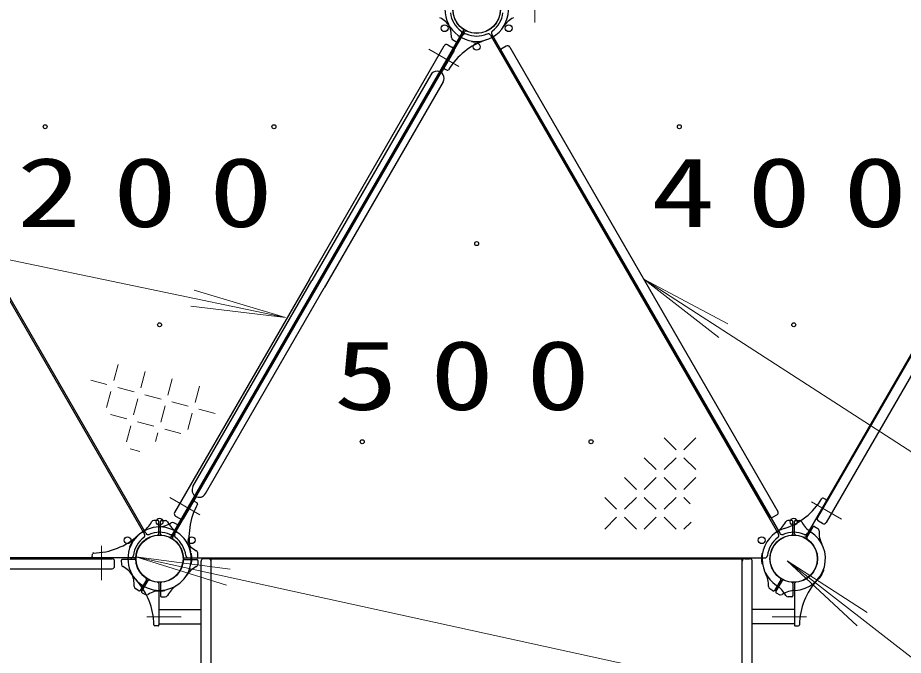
# Model space of a CAD drawing. Units: millimetres on the paper, scale 1:60. Extents: x -385 to 0, y -594 to 267.
# Drawn here: x -278.67 to -250.74, y 139.97 to 160.08 of the extents above; entities that cross this region are included whole.
import ezdxf

# ---------------------------------------------------------------- set-up
doc = ezdxf.new("R2010")
doc.units = ezdxf.units.MM
doc.linetypes.add('USER2', pattern=[6, 3, -1, 1, -1])
doc.layers.add('LY_1', color=7, linetype='Continuous', lineweight=25)
doc.styles.add('ＭＳ ゴシック', font='')
doc.styles.get('ＭＳ ゴシック').set_extended_font_data('MS Gothic')

msp = doc.modelspace()

# ---------------------------------------------------------------- linework, layer by layer
at = {"layer": 'LY_1', "linetype": 'USER2', "lineweight": 13}
for p, q in [((-262.359, 160.787), (-262.359, 159.934)), ((-264.757, 158.545), (-265.697, 159.088)), ((-272.924, 144.4), (-273.864, 144.942)), ((-253.627, 144.806), (-252.687, 144.263)), ((-276.025, 143.421), (-276.025, 142.336)), ((-274.598, 141.182), (-273.513, 141.182)), ((-253.786, 141.182), (-254.871, 141.182))]:
    msp.add_line(p, q, dxfattribs=at)
at = {"layer": 'LY_1'}
for p, q in [((-283.759, 159.535), (-274.669, 143.791)), ((-274.625, 143.816), (-283.715, 159.56)), ((-273.823, 143.704), (-264.604, 159.672)), ((-273.78, 143.679), (-264.561, 159.647)), ((-263.759, 159.535), (-254.669, 143.791)), ((-254.625, 143.816), (-263.715, 159.56)), ((-244.604, 159.672), (-253.823, 143.704)), ((-269.466, 151.834), (-265.216, 159.195)), ((-265.102, 159.225), (-264.972, 159.15)), ((-264.847, 159.32), (-264.95, 159.384)), ((-264.359, 159.35), (-264.359, 159.347)), ((-264.025, 159.35), (-264.025, 159.347)), ((-264.948, 159.079), (-265.353, 158.379)), ((-264.902, 159.052), (-265.306, 158.352)), ((-264.948, 159.079), (-264.902, 159.052)), ((-263.421, 159), (-254.963, 144.35)), ((-263.261, 159.189), (-263.391, 159.114)), ((-263.147, 159.159), (-254.689, 144.508)), ((-265.202, 158.466), (-265.124, 158.426)), ((-265.638, 158.284), (-269.388, 151.789)), ((-265.246, 158.057), (-268.996, 151.562)), ((-269.466, 151.834), (-273.716, 144.472)), ((-273.138, 145.293), (-269.388, 151.789)), ((-249.192, 151.675), (-253.442, 144.314)), ((-272.746, 145.067), (-268.996, 151.562)), ((-248.918, 151.517), (-253.168, 144.156)), ((-273.482, 144.299), (-273.078, 144.998)), ((-273.436, 144.272), (-273.031, 144.972)), ((-273.078, 144.824), (-273.005, 144.777)), ((-253.182, 144.885), (-253.26, 144.924)), ((-254.719, 144.395), (-254.849, 144.32)), ((-274.251, 144.222), (-274.373, 144.218)), ((-274.217, 143.796), (-274.217, 144.189)), ((-274.167, 143.796), (-274.167, 144.189)), ((-274.132, 144.222), (-274.001, 144.218)), ((-273.64, 144.09), (-273.747, 144.147)), ((-273.686, 144.359), (-273.556, 144.284)), ((-273.482, 144.299), (-273.436, 144.272)), ((-254.251, 144.222), (-254.383, 144.218)), ((-254.217, 143.796), (-254.217, 144.189)), ((-254.167, 143.796), (-254.167, 144.189)), ((-254.132, 144.222), (-254.011, 144.218)), ((-253.282, 144.125), (-253.411, 144.2)), ((-253.78, 143.679), (-253.583, 144.019)), ((-253.537, 144.031), (-253.434, 143.966)), ((-274.963, 143.652), (-274.965, 143.654)), ((-275.129, 143.364), (-275.132, 143.365)), ((-274.973, 143.04), (-293.411, 143.04)), ((-284.192, 143.015), (-275.692, 143.015)), ((-276.316, 143.075), (-276.311, 143.162)), ((-273.411, 143.04), (-255.102, 143.04)), ((-273.206, 143.182), (-273.203, 143.182)), ((-272.985, 143.075), (-272.989, 143.196)), ((-272.65, 143.015), (-272.8, 143.015)), ((-272.567, 130.515), (-272.567, 143.015)), ((-272.567, 143.015), (-255.817, 143.015)), ((-255.817, 130.515), (-255.817, 143.015)), ((-255.734, 143.015), (-255.584, 143.015)), ((-255.178, 143.182), (-255.181, 143.182)), ((-275.609, 142.782), (-275.609, 142.932)), ((-275.399, 142.956), (-275.395, 142.834)), ((-274.973, 142.99), (-275.366, 142.99)), ((-273.411, 142.99), (-273.018, 142.99)), ((-273.206, 142.848), (-273.203, 142.848)), ((-272.985, 142.956), (-272.989, 142.825)), ((-272.884, 130.598), (-272.884, 142.932)), ((-255.5, 130.598), (-255.5, 142.932)), ((-255.178, 142.848), (-255.181, 142.848)), ((-284.192, 142.698), (-275.692, 142.698)), ((-253.255, 142.666), (-253.252, 142.665)), ((-274.604, 142.351), (-274.801, 142.011)), ((-274.561, 142.326), (-274.757, 141.986)), ((-274.217, 142.234), (-274.217, 140.924)), ((-274.167, 142.234), (-274.167, 141.841)), ((-254.604, 142.351), (-254.801, 142.011)), ((-254.561, 142.326), (-254.757, 141.986)), ((-254.217, 142.234), (-254.217, 141.841)), ((-254.167, 142.234), (-254.167, 140.924)), ((-253.421, 142.378), (-253.419, 142.376)), ((-274.847, 141.999), (-274.958, 142.069)), ((-274.744, 141.94), (-274.637, 141.883)), ((-274.359, 142.029), (-274.359, 142.026)), ((-274.025, 142.029), (-274.025, 142.026)), ((-254.847, 141.999), (-254.95, 142.064)), ((-254.744, 141.94), (-254.628, 141.878)), ((-274.132, 141.808), (-274.011, 141.812)), ((-254.251, 141.808), (-254.373, 141.812)), ((-274.217, 141.408), (-272.884, 141.408)), ((-254.167, 141.408), (-255.5, 141.408)), ((-274.252, 140.891), (-274.339, 140.896)), ((-274.217, 140.955), (-272.884, 140.955)), ((-254.167, 140.955), (-255.5, 140.955)), ((-254.132, 140.891), (-254.045, 140.896))]:
    msp.add_line(p, q, dxfattribs=at)
at = {"layer": 'LY_1', "lineweight": 13}
for p, q in [((-297.055, 156.221), (-270.225, 150.623)), ((-258.918, 151.834), (-256.55, 149.991)), ((-258.918, 151.834), (-256.266, 150.43)), ((-249.427, 145.695), (-258.918, 151.834)), ((-270.225, 150.623), (-273.097, 151.489)), ((-270.225, 150.623), (-273.204, 150.977)), ((-275.498, 149.146), (-275.635, 148.634)), ((-274.644, 148.917), (-274.781, 148.405)), ((-275.852, 148.509), (-276.364, 148.646)), ((-273.79, 148.688), (-273.928, 148.176)), ((-274.998, 148.28), (-275.51, 148.417)), ((-272.937, 148.46), (-273.074, 147.947)), ((-275.727, 148.292), (-275.864, 147.78)), ((-274.873, 148.063), (-275.01, 147.551)), ((-274.144, 148.051), (-274.656, 148.188)), ((-274.019, 147.835), (-274.156, 147.322)), ((-273.29, 147.822), (-273.803, 147.96)), ((-275.227, 147.426), (-275.739, 147.563)), ((-273.165, 147.606), (-273.303, 147.094)), ((-272.437, 147.594), (-272.949, 147.731)), ((-275.102, 147.21), (-275.239, 146.697)), ((-274.373, 147.197), (-274.885, 147.335)), ((-274.248, 146.981), (-274.321, 146.708)), ((-273.519, 146.969), (-274.031, 147.106)), ((-258.279, 146.825), (-257.904, 146.45)), ((-257.279, 146.825), (-257.654, 146.45)), ((-274.81, 146.399), (-275.114, 146.481)), ((-258.904, 146.2), (-258.529, 145.825)), ((-257.904, 146.2), (-258.279, 145.825)), ((-257.654, 146.2), (-257.279, 145.825)), ((-259.529, 145.575), (-259.154, 145.2)), ((-258.529, 145.575), (-258.904, 145.2)), ((-258.279, 145.575), (-257.904, 145.2)), ((-257.279, 145.575), (-257.654, 145.2)), ((-260.154, 144.95), (-259.779, 144.575)), ((-259.154, 144.95), (-259.529, 144.575)), ((-258.904, 144.95), (-258.529, 144.575)), ((-257.904, 144.95), (-258.279, 144.575)), ((-257.654, 144.95), (-257.455, 144.75)), ((-259.779, 144.325), (-260.154, 143.95)), ((-259.529, 144.325), (-259.154, 143.95)), ((-258.529, 144.325), (-258.904, 143.95)), ((-258.279, 144.325), (-257.904, 143.95)), ((-257.432, 144.172), (-257.654, 143.95)), ((-274.94, 143.071), (-272.076, 142.176)), ((-274.94, 143.071), (-271.965, 142.687)), ((-249.509, 137.505), (-274.94, 143.071)), ((-254.395, 142.942), (-252.196, 140.901)), ((-254.395, 142.942), (-251.875, 141.314)), ((-248.947, 138.705), (-254.395, 142.942))]:
    msp.add_line(p, q, dxfattribs=at)
at = {"layer": 'LY_1'}
for centre, radius in [((-264.192, 160.336), 0.75), ((-264.192, 160.336), 0.743), ((-265.202, 159.752), 0.108), ((-263.182, 159.752), 0.108), ((-264.192, 159.169), 0.108), ((-277.8, 156.645), 0.0625), ((-270.584, 156.645), 0.0625), ((-257.8, 156.645), 0.0625), ((-264.192, 152.955), 0.0625), ((-274.192, 150.395), 0.0625), ((-254.192, 150.395), 0.0625), ((-267.8, 146.705), 0.0625), ((-260.584, 146.705), 0.0625), ((-274.192, 144.182), 0.108), ((-254.192, 144.182), 0.108), ((-275.202, 143.598), 0.108), ((-274.192, 143.015), 0.75), ((-274.192, 143.015), 0.743), ((-273.182, 143.598), 0.108), ((-255.202, 143.598), 0.108), ((-254.192, 143.015), 0.75), ((-254.192, 143.015), 0.743)]:
    msp.add_circle(centre, radius, dxfattribs=at)
for centre, radius, start, end in [((-264.192, 160.336), 1, 150, 207.2728), ((-264.192, 160.336), 1, 330, 27.2728), ((-265.734, 159.344), 0.833, 32.7272, 62.5412), ((-264.192, 160.336), 0.833, 186.7872, 233.2128), ((-264.192, 160.336), 0.833, 306.7872, 353.2128), ((-262.65, 159.344), 0.833, 117.4588, 147.2728), ((-265.822, 159.495), 0.833, 357.4588, 27.2728), ((-264.192, 160.336), 1, 212.7272, 270), ((-264.192, 160.336), 1, 270, 330), ((-264.741, 159.601), 0.0833, 330, 53.2128), ((-264.553, 159.493), 0.0833, 66.7872, 150), ((-264.633, 159.688), 0.0333, 330, 55.7293), ((-264.532, 159.63), 0.0333, 64.2707, 150), ((-264.192, 160.336), 0.833, 246.7872, 293.2128), ((-263.831, 159.493), 0.0833, 30, 113.2128), ((-263.643, 159.601), 0.0833, 126.7872, 210), ((-265.144, 159.153), 0.0833, 60, 150), ((-263.225, 157.32), 2.167, 107.7828, 148.9159), ((-264.906, 159.455), 0.0833, 177.4588, 238), ((-264.829, 159.348), 0.0333, 238, 330), ((-264.342, 159.347), 0.0167, 180, 261.3731), ((-264.192, 160.336), 1.017, 261.3731, 270), ((-264.192, 160.336), 1.017, 270, 278.6269), ((-264.042, 159.347), 0.0167, 278.6269, 0), ((-263.219, 159.117), 0.0833, 30, 120), ((-265.014, 159.078), 0.0833, 330, 60), ((-263.349, 159.042), 0.0833, 120, 210), ((-265.442, 158.17), 0.227, 330, 150), ((-265.187, 158.496), 0.0333, 150, 243), ((-265.109, 158.456), 0.0333, 243, 328.9158), ((-272.942, 145.18), 0.227, 150, 330), ((-271.097, 143.685), 2.167, 151.0841, 192.2172), ((-273.096, 144.797), 0.0333, 57, 150), ((-273.023, 144.749), 0.0333, 331.0842, 57), ((-255.159, 146.03), 2.167, 287.7828, 328.9158), ((-253.275, 144.895), 0.0333, 63, 148.9159), ((-253.197, 144.855), 0.0333, 330, 63), ((-273.644, 144.431), 0.0833, 150, 240), ((-254.761, 144.467), 0.0833, 300, 30), ((-275.183, 144.557), 0.833, 302.7272, 332.5412), ((-274.37, 144.135), 0.0833, 92, 152.5412), ((-274.25, 144.189), 0.0333, 0, 92), ((-274.279, 144.846), 0.833, 272.7272, 302.5412), ((-274.134, 144.189), 0.0333, 88, 180), ((-274.014, 144.135), 0.0833, 27.4588, 88), ((-273.201, 144.557), 0.833, 207.4588, 237.2728), ((-273.786, 144.074), 0.0833, 62, 122.5412), ((-273.514, 144.356), 0.0833, 240, 330), ((-254.891, 144.392), 0.0833, 210, 300), ((-255.183, 144.557), 0.833, 302.7272, 332.5412), ((-254.37, 144.135), 0.0833, 92, 152.5412), ((-254.25, 144.189), 0.0333, 0, 92), ((-254.134, 144.189), 0.0333, 88, 180), ((-254.014, 144.135), 0.0833, 27.4588, 88), ((-253.201, 144.557), 0.833, 207.4588, 237.2728), ((-253.37, 144.272), 0.0833, 150, 240), ((-253.24, 144.197), 0.0833, 240, 330), ((-274.192, 143.015), 1, 90, 270), ((-274.192, 143.015), 0.833, 66.7872, 113.2128), ((-274.192, 143.015), 1, 270, 90), ((-273.656, 144.061), 0.0333, 330, 62), ((-254.192, 143.015), 1, 107.7828, 237.2728), ((-254.192, 143.015), 0.833, 66.7872, 113.2128), ((-254.192, 143.015), 1, 272.7272, 57.2728), ((-253.555, 144.002), 0.0333, 58, 150), ((-253.478, 143.896), 0.0833, 357.4588, 58), ((-252.562, 143.855), 0.833, 177.4588, 207.2728), ((-276.32, 145.36), 2.167, 271.0842, 312.2172), ((-274.192, 143.015), 1.017, 141.3731, 150), ((-274.192, 143.015), 0.833, 126.7872, 173.2128), ((-274.973, 143.639), 0.0167, 60, 141.3731), ((-274.741, 143.749), 0.0833, 306.7872, 30), ((-274.553, 143.857), 0.0833, 210, 293.2128), ((-274.25, 143.796), 0.0333, 274.2707, 0), ((-274.134, 143.796), 0.0333, 180, 265.7293), ((-273.852, 143.721), 0.0333, 244.2707, 330), ((-273.831, 143.857), 0.0833, 246.7872, 330), ((-273.751, 143.662), 0.0333, 150, 235.7293), ((-273.643, 143.749), 0.0833, 150, 233.2128), ((-274.192, 143.015), 0.833, 6.7872, 53.2128), ((-272.65, 144.006), 0.833, 212.7272, 242.5412), ((-254.192, 143.015), 0.833, 126.7872, 173.2128), ((-254.741, 143.749), 0.0833, 306.7872, 30), ((-254.553, 143.857), 0.0833, 210, 293.2128), ((-254.25, 143.796), 0.0333, 274.2707, 0), ((-254.134, 143.796), 0.0333, 180, 265.7293), ((-253.852, 143.721), 0.0333, 244.2707, 330), ((-253.831, 143.857), 0.0833, 246.7872, 330), ((-253.751, 143.662), 0.0333, 150, 235.7293), ((-275.123, 143.379), 0.0167, 158.6269, 240), ((-274.192, 143.015), 1.017, 150, 158.6269), ((-276.283, 143.073), 0.0333, 177, 270), ((-276.278, 143.161), 0.0333, 91.0841, 177), ((-275.692, 142.932), 0.0833, 0, 90), ((-275.102, 143.123), 0.0833, 270, 353.2128), ((-274.973, 143.073), 0.0333, 270, 355.7293), ((-273.411, 143.073), 0.0333, 184.2707, 270), ((-273.282, 143.123), 0.0833, 186.7872, 270), ((-273.203, 143.165), 0.0167, 8.6269, 90), ((-274.192, 143.015), 1.017, 0, 8.6269), ((-274.192, 143.015), 1.017, 351.3731, 0), ((-273.072, 143.193), 0.0833, 2, 62.5412), ((-273.018, 143.073), 0.0333, 270, 2), ((-272.8, 142.932), 0.0833, 90, 180), ((-272.65, 142.932), 0.0833, 360, 90), ((-255.734, 142.932), 0.0833, 90, 180), ((-255.584, 142.932), 0.0833, 0, 90), ((-254.192, 143.015), 1.017, 171.3731, 180), ((-254.192, 143.015), 1.017, 180, 188.6269), ((-255.181, 143.165), 0.0167, 90, 171.3731), ((-255.102, 143.123), 0.0833, 270, 353.2128), ((-275.692, 142.782), 0.0833, 270, 0), ((-275.366, 142.957), 0.0333, 90, 182), ((-275.312, 142.837), 0.0833, 182, 242.5412), ((-275.734, 142.024), 0.833, 32.7272, 62.5412), ((-274.973, 142.957), 0.0333, 4.2707, 90), ((-273.411, 142.957), 0.0333, 90, 175.7293), ((-272.65, 142.024), 0.833, 117.4588, 147.2728), ((-273.203, 142.865), 0.0167, 270, 351.3731), ((-273.072, 142.837), 0.0833, 297.4588, 358), ((-273.018, 142.957), 0.0333, 358, 90), ((-255.181, 142.865), 0.0167, 188.6269, 270), ((-275.822, 142.175), 0.833, 357.4588, 27.2728), ((-255.822, 142.175), 0.833, 357.4588, 27.2728), ((-254.192, 143.015), 1.017, 321.3731, 330), ((-254.192, 143.015), 1.017, 330, 338.6269), ((-253.261, 142.651), 0.0167, 338.6269, 60), ((-276.537, 140.887), 2.167, 1.0841, 42.2172), ((-274.633, 142.368), 0.0333, 330, 55.7293), ((-274.532, 142.309), 0.0333, 64.2707, 150), ((-274.25, 142.234), 0.0333, 0, 85.7293), ((-274.134, 142.234), 0.0333, 94.2707, 180), ((-273.201, 141.473), 0.833, 122.7272, 152.5412), ((-255.183, 141.473), 0.833, 27.4588, 57.2728), ((-254.633, 142.368), 0.0333, 330, 55.7293), ((-254.532, 142.309), 0.0333, 64.2707, 150), ((-254.25, 142.234), 0.0333, 0, 85.7293), ((-254.134, 142.234), 0.0333, 94.2707, 180), ((-251.847, 140.887), 2.167, 137.7828, 178.9159), ((-253.411, 142.391), 0.0167, 240, 321.3731), ((-274.906, 142.134), 0.0833, 177.4588, 238), ((-274.829, 142.028), 0.0333, 238, 330), ((-274.728, 141.969), 0.0333, 150, 242), ((-274.598, 141.957), 0.0833, 242, 302.5412), ((-274.105, 141.184), 0.833, 92.7272, 122.5412), ((-274.342, 142.026), 0.0167, 180, 261.3731), ((-274.192, 143.015), 1.017, 261.3731, 270), ((-274.192, 143.015), 1.017, 270, 278.6269), ((-274.042, 142.026), 0.0167, 278.6269, 0), ((-254.906, 142.134), 0.0833, 177.4588, 238), ((-254.829, 142.028), 0.0333, 238, 330), ((-254.728, 141.969), 0.0333, 150, 242), ((-254.598, 141.957), 0.0833, 242, 302.5412), ((-254.105, 141.184), 0.833, 92.7272, 122.5412), ((-274.134, 141.841), 0.0333, 180, 272), ((-274.014, 141.895), 0.0833, 272, 332.5412), ((-254.37, 141.895), 0.0833, 207.4588, 268), ((-254.25, 141.841), 0.0333, 268, 0), ((-274.338, 140.929), 0.0333, 181.0841, 267), ((-274.25, 140.924), 0.0333, 267, 0), ((-254.134, 140.924), 0.0333, 180, 273), ((-254.046, 140.929), 0.0333, 273, 358.9158)]:
    msp.add_arc(centre, radius, start, end, dxfattribs=at)

# ---------------------------------------------------------------- texts
at = {"layer": 'LY_1', "char_height": 2.199, "attachment_point": 4, "style": 'ＭＳ ゴシック'}
for s, insert in [('\\T1.5;\\W1.35;200', (-278.692, 154.562)), ('\\T1.5;\\W1.35;400', (-258.692, 154.562)), ('\\T1.5;\\W1.35;500', (-268.692, 148.789))]:
    msp.add_mtext(s, dxfattribs=dict(at, insert=insert))

doc.saveas('drawing.dxf')
